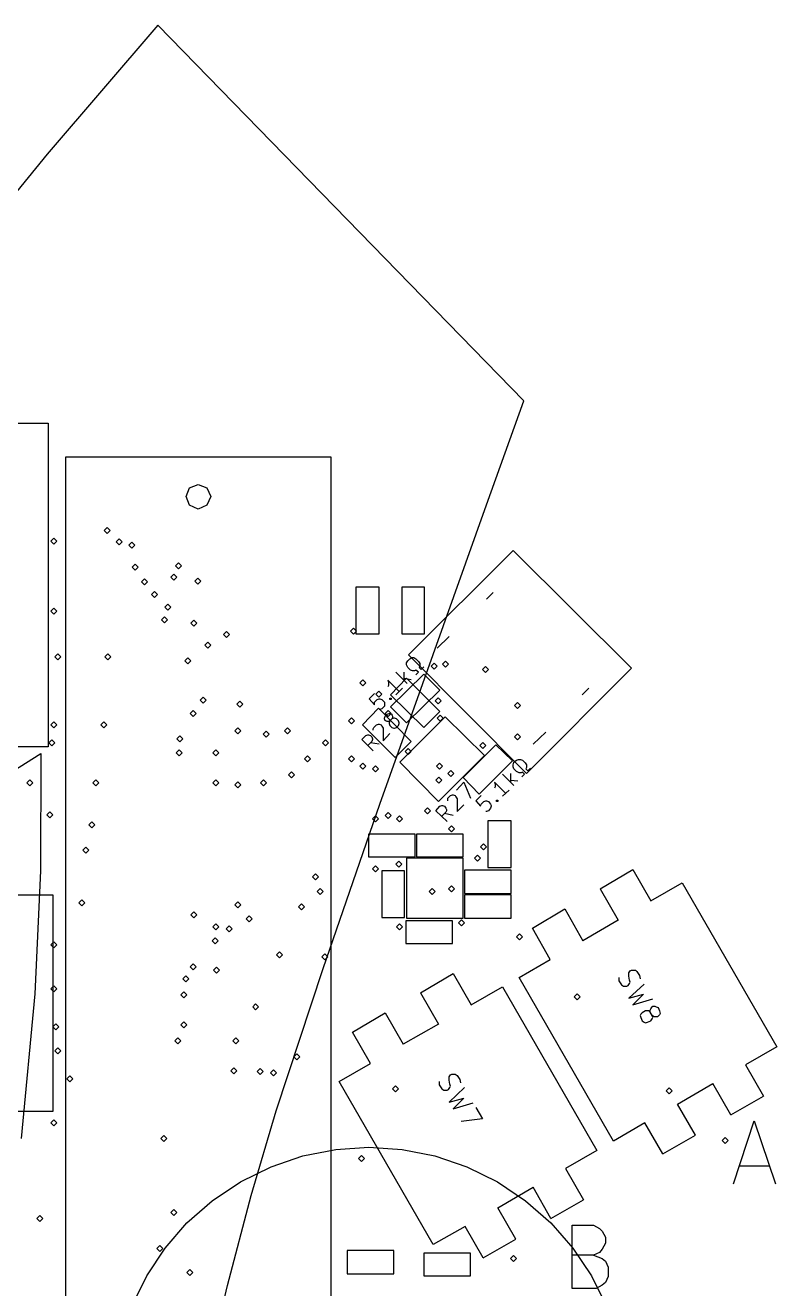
# Model space of a CAD drawing. Extents: x 11 to 154, y 0 to 137.
# Drawn here: x 106.1 to 153.9, y 48.9 to 129.1 of the extents above; entities that cross this region are included whole.
import ezdxf

# ---------------------------------------------------------------- set-up
doc = ezdxf.new("R2010")
doc.units = 0

msp = doc.modelspace()

# ---------------------------------------------------------------- linework, layer by layer
at = {"layer": '1'}
for p, q in [((91.535898, 103.865267), (107.537891, 103.865267)), ((107.537891, 103.865267), (107.537891, 83.291296)), ((125.529535, 101.70627), (108.638548, 101.70627)), ((108.638548, 101.70627), (108.638548, 44.725675)), ((125.529535, 44.725675), (125.529535, 101.70627)), ((116.300872, 99.208604), (116.523121, 99.748353)), ((116.523121, 99.748353), (117.062871, 99.970603)), ((117.062871, 99.970603), (117.623787, 99.748353)), ((117.623787, 99.748353), (117.867203, 99.208604)), ((116.523121, 98.647688), (116.300872, 99.208604)), ((117.867203, 99.208604), (117.623787, 98.647688)), ((117.867203, 99.208604), (117.867203, 99.208604)), ((117.062871, 98.404272), (116.523121, 98.647688)), ((117.623787, 98.647688), (117.062871, 98.404272)), ((111.093886, 97.049612), (111.284378, 97.24011)), ((111.284378, 97.24011), (111.47487, 97.049612)), ((107.707211, 96.372279), (107.89771, 96.562777)), ((107.89771, 96.181776), (107.707211, 96.372279)), ((107.89771, 96.562777), (108.08821, 96.372279)), ((108.08821, 96.372279), (107.89771, 96.181776)), ((108.08821, 96.372279), (108.08821, 96.372279)), ((111.284378, 96.85911), (111.093886, 97.049612)), ((111.47487, 97.049612), (111.284378, 96.85911)), ((111.47487, 97.049612), (111.47487, 97.049612)), ((111.855869, 96.329943), (112.04637, 96.520443)), ((112.04637, 96.520443), (112.236871, 96.329943)), ((112.04637, 96.139446), (111.855869, 96.329943)), ((112.236871, 96.329943), (112.04637, 96.139446)), ((112.236871, 96.329943), (112.236871, 96.329943)), ((112.660212, 96.118274), (112.850712, 96.308778)), ((112.850712, 95.927777), (112.660212, 96.118274)), ((112.850712, 96.308778), (113.041212, 96.118274)), ((113.041212, 96.118274), (112.850712, 95.927777)), ((113.041212, 96.118274), (113.041212, 96.118274)), ((130.440192, 89.133283), (137.086528, 95.779608)), ((137.086528, 95.779608), (144.621825, 88.286623)), ((112.871876, 94.721276), (113.062376, 94.91178)), ((113.062376, 94.91178), (113.252875, 94.721276)), ((115.623544, 94.805945), (115.814046, 94.996443)), ((115.814046, 94.615446), (115.623544, 94.805945)), ((115.814046, 94.996443), (116.004547, 94.805945)), ((116.004547, 94.805945), (115.814046, 94.615446)), ((116.004547, 94.805945), (116.004547, 94.805945)), ((113.062376, 94.530778), (112.871876, 94.721276)), ((113.252875, 94.721276), (113.062376, 94.530778)), ((113.252875, 94.721276), (113.252875, 94.721276)), ((113.464539, 93.789947), (113.655039, 93.980444)), ((113.655039, 93.980444), (113.845539, 93.789947)), ((115.327214, 94.086277), (115.517706, 94.276777)), ((115.517706, 93.895779), (115.327214, 94.086277)), ((115.517706, 94.276777), (115.708198, 94.086277)), ((115.708198, 94.086277), (115.517706, 93.895779)), ((115.708198, 94.086277), (115.708198, 94.086277)), ((116.851199, 93.83228), (117.041699, 94.022778)), ((117.041699, 94.022778), (117.232199, 93.83228)), ((113.655039, 93.599449), (113.464539, 93.789947)), ((113.845539, 93.789947), (113.655039, 93.599449)), ((113.845539, 93.789947), (113.845539, 93.789947)), ((114.099544, 92.985612), (114.290045, 93.176115)), ((114.290045, 93.176115), (114.480546, 92.985612)), ((117.041699, 93.641782), (116.851199, 93.83228)), ((117.232199, 93.83228), (117.041699, 93.641782)), ((117.232199, 93.83228), (117.232199, 93.83228)), ((127.095861, 93.45128), (127.095861, 90.487948)), ((128.577518, 93.45128), (127.095861, 93.45128)), ((128.577518, 90.487948), (128.577518, 93.45128)), ((130.016852, 93.45128), (130.016852, 90.487948)), ((131.456183, 93.45128), (130.016852, 93.45128)), ((131.456183, 90.487948), (131.456183, 93.45128)), ((114.290045, 92.795114), (114.099544, 92.985612)), ((114.480546, 92.985612), (114.290045, 92.795114)), ((114.480546, 92.985612), (114.480546, 92.985612)), ((114.946215, 92.181285), (115.136714, 92.371782)), ((115.136714, 92.371782), (115.327214, 92.181285)), ((135.816503, 93.112614), (135.39317, 92.689281)), ((135.816503, 93.112614), (135.39317, 92.689281)), ((107.707211, 91.92728), (107.89771, 92.117783)), ((107.89771, 91.736782), (107.707211, 91.92728)), ((107.89771, 92.117783), (108.08821, 91.92728)), ((108.08821, 91.92728), (107.89771, 91.736782)), ((108.08821, 91.92728), (108.08821, 91.92728)), ((114.734535, 91.37695), (114.925035, 91.567449)), ((114.925035, 91.567449), (115.115535, 91.37695)), ((115.136714, 91.990781), (114.946215, 92.181285)), ((115.327214, 92.181285), (115.136714, 91.990781)), ((115.327214, 92.181285), (115.327214, 92.181285)), ((114.925035, 91.186452), (114.734535, 91.37695)), ((115.115535, 91.37695), (114.925035, 91.186452)), ((115.115535, 91.37695), (115.115535, 91.37695)), ((116.59721, 91.165281), (116.78771, 91.355784)), ((116.78771, 90.974781), (116.59721, 91.165281)), ((116.78771, 91.355784), (116.978209, 91.165281)), ((116.978209, 91.165281), (116.78771, 90.974781)), ((116.978209, 91.165281), (116.978209, 91.165281)), ((126.757187, 90.657284), (126.947686, 90.847782)), ((126.947686, 90.847782), (127.138186, 90.657284)), ((117.486203, 89.768282), (117.676703, 89.958786)), ((117.676703, 89.958786), (117.867203, 89.768282)), ((118.67153, 90.44562), (118.86203, 90.63612)), ((118.86203, 90.255116), (118.67153, 90.44562)), ((118.86203, 90.63612), (119.05253, 90.44562)), ((119.05253, 90.44562), (118.86203, 90.255116)), ((119.05253, 90.44562), (119.05253, 90.44562)), ((126.947686, 90.466786), (126.757187, 90.657284)), ((127.138186, 90.657284), (126.947686, 90.466786)), ((127.095861, 90.487948), (128.577518, 90.487948)), ((127.138186, 90.657284), (127.138186, 90.657284)), ((130.016852, 90.487948), (131.456183, 90.487948)), ((133.022509, 90.318618), (132.260526, 89.556619)), ((133.022509, 90.318618), (132.260526, 89.556619)), ((107.961215, 89.006289), (108.151715, 89.196786)), ((108.151715, 89.196786), (108.342215, 89.006289)), ((111.136211, 89.006289), (111.326711, 89.196786)), ((111.326711, 89.196786), (111.517211, 89.006289)), ((117.676703, 89.577785), (117.486203, 89.768282)), ((117.867203, 89.768282), (117.676703, 89.577785)), ((117.867203, 89.768282), (117.867203, 89.768282)), ((130.440192, 89.133283), (137.933167, 81.597965)), ((108.151715, 88.815785), (107.961215, 89.006289)), ((108.342215, 89.006289), (108.151715, 88.815785)), ((108.342215, 89.006289), (108.342215, 89.006289)), ((111.326711, 88.815785), (111.136211, 89.006289)), ((111.517211, 89.006289), (111.326711, 88.815785)), ((111.517211, 89.006289), (111.517211, 89.006289)), ((116.216208, 88.752284), (116.406709, 88.942787)), ((116.406709, 88.561786), (116.216208, 88.752284)), ((116.406709, 88.942787), (116.59721, 88.752284)), ((116.59721, 88.752284), (116.406709, 88.561786)), ((116.59721, 88.752284), (116.59721, 88.752284)), ((131.879527, 88.413617), (132.070026, 88.604121)), ((132.070026, 88.22312), (131.879527, 88.413617)), ((132.070026, 88.604121), (132.260526, 88.413617)), ((132.260526, 88.413617), (132.070026, 88.22312)), ((132.260526, 88.413617), (132.260526, 88.413617)), ((132.599184, 88.54062), (132.789684, 88.731118)), ((132.789684, 88.350122), (132.599184, 88.54062)), ((132.789684, 88.731118), (132.980184, 88.54062)), ((132.980184, 88.54062), (132.789684, 88.350122)), ((132.980184, 88.54062), (132.980184, 88.54062)), ((135.139173, 88.201954), (135.329672, 88.392453)), ((135.329672, 88.392453), (135.52017, 88.201954)), ((127.34985, 87.355285), (127.54035, 87.545789)), ((127.54035, 87.545789), (127.730849, 87.355285)), ((129.297194, 85.831293), (131.413858, 87.905623)), ((130.313182, 87.651618), (129.297194, 86.593286)), ((132.429846, 85.534954), (130.313182, 87.651618)), ((131.413858, 87.905623), (132.429846, 86.889625)), ((135.329672, 88.011456), (135.139173, 88.201954)), ((135.52017, 88.201954), (135.329672, 88.011456)), ((135.52017, 88.201954), (135.52017, 88.201954)), ((137.933167, 81.597965), (144.621825, 88.286623)), ((127.54035, 87.164788), (127.34985, 87.355285)), ((127.730849, 87.355285), (127.54035, 87.164788)), ((127.730849, 87.355285), (127.730849, 87.355285)), ((128.365856, 86.63562), (128.556356, 86.826123)), ((128.556356, 86.826123), (128.746856, 86.63562)), ((132.429846, 86.889625), (130.313182, 84.815289)), ((141.912495, 87.016619), (141.489163, 86.593286)), ((141.912495, 87.016619), (141.489163, 86.593286)), ((117.189873, 86.25462), (117.380373, 86.445124)), ((117.380373, 86.064122), (117.189873, 86.25462)), ((117.380373, 86.445124), (117.570873, 86.25462)), ((117.570873, 86.25462), (117.380373, 86.064122)), ((117.570873, 86.25462), (117.570873, 86.25462)), ((119.518201, 86.000623), (119.708701, 86.191121)), ((119.708701, 85.810123), (119.518201, 86.000623)), ((119.708701, 86.191121), (119.8992, 86.000623)), ((119.8992, 86.000623), (119.708701, 85.810123)), ((119.8992, 86.000623), (119.8992, 86.000623)), ((128.556356, 86.445122), (128.365856, 86.63562)), ((128.746856, 86.63562), (128.556356, 86.445122)), ((128.746856, 86.63562), (128.746856, 86.63562)), ((129.297194, 86.593286), (131.413858, 84.518956)), ((132.133516, 86.212292), (132.324015, 86.402792)), ((132.324015, 86.021788), (132.133516, 86.212292)), ((132.324015, 86.402792), (132.514515, 86.212292)), ((132.514515, 86.212292), (132.324015, 86.021788)), ((132.514515, 86.212292), (132.514515, 86.212292)), ((137.171195, 85.915954), (137.361694, 86.106458)), ((137.361694, 85.725456), (137.171195, 85.915954)), ((137.361694, 86.106458), (137.552194, 85.915954)), ((137.552194, 85.915954), (137.361694, 85.725456)), ((137.552194, 85.915954), (137.552194, 85.915954)), ((116.554866, 85.40796), (116.745366, 85.598458)), ((116.745366, 85.21746), (116.554866, 85.40796)), ((116.745366, 85.598458), (116.935866, 85.40796)), ((116.935866, 85.40796), (116.745366, 85.21746)), ((116.935866, 85.40796), (116.935866, 85.40796)), ((126.630192, 84.942291), (126.820692, 85.132789)), ((126.820692, 85.132789), (127.011191, 84.942291)), ((128.535192, 85.746623), (127.519186, 84.688291)), ((130.609515, 83.629959), (128.535192, 85.746623)), ((128.95852, 85.40796), (129.149019, 85.598458)), ((129.149019, 85.21746), (128.95852, 85.40796)), ((129.149019, 85.598458), (129.339519, 85.40796)), ((129.339519, 85.40796), (129.149019, 85.21746)), ((130.313182, 84.815289), (129.297194, 85.831293)), ((129.339519, 85.40796), (129.339519, 85.40796)), ((129.889857, 82.31763), (132.76852, 85.196288)), ((131.413858, 84.518956), (132.429846, 85.534954)), ((132.260526, 85.111627), (132.451018, 85.302125)), ((132.451018, 84.921123), (132.260526, 85.111627)), ((132.451018, 85.302125), (132.64151, 85.111627)), ((132.64151, 85.111627), (132.451018, 84.921123)), ((132.64151, 85.111627), (132.64151, 85.111627)), ((135.266197, 82.740958), (132.76852, 85.196288)), ((107.707211, 84.688291), (107.89771, 84.878791)), ((107.89771, 84.497794), (107.707211, 84.688291)), ((107.89771, 84.878791), (108.08821, 84.688291)), ((108.08821, 84.688291), (107.89771, 84.497794)), ((108.08821, 84.688291), (108.08821, 84.688291)), ((110.882207, 84.688291), (111.072706, 84.878791)), ((111.072706, 84.497794), (110.882207, 84.688291)), ((111.072706, 84.878791), (111.263206, 84.688291)), ((111.263206, 84.688291), (111.072706, 84.497794)), ((111.263206, 84.688291), (111.263206, 84.688291)), ((119.391204, 84.307292), (119.581705, 84.49779)), ((119.581705, 84.116794), (119.391204, 84.307292)), ((119.581705, 84.49779), (119.772206, 84.307292)), ((119.772206, 84.307292), (119.581705, 84.116794)), ((119.772206, 84.307292), (119.772206, 84.307292)), ((122.5662, 84.307292), (122.756701, 84.49779)), ((122.756701, 84.116794), (122.5662, 84.307292)), ((122.756701, 84.49779), (122.947202, 84.307292)), ((122.947202, 84.307292), (122.756701, 84.116794)), ((122.947202, 84.307292), (122.947202, 84.307292)), ((126.820692, 84.751791), (126.630192, 84.942291)), ((127.011191, 84.942291), (126.820692, 84.751791)), ((127.011191, 84.942291), (127.011191, 84.942291)), ((127.519186, 84.688291), (129.593524, 82.613963)), ((107.580216, 83.545293), (107.770716, 83.735791)), ((107.770716, 83.354795), (107.580216, 83.545293)), ((107.770716, 83.735791), (107.961215, 83.545293)), ((107.961215, 83.545293), (107.770716, 83.354795)), ((107.961215, 83.545293), (107.961215, 83.545293)), ((115.708198, 83.79929), (115.898698, 83.989794)), ((115.898698, 83.608792), (115.708198, 83.79929)), ((115.898698, 83.989794), (116.089197, 83.79929)), ((116.089197, 83.79929), (115.898698, 83.608792)), ((116.089197, 83.79929), (116.089197, 83.79929)), ((121.211537, 84.095628), (121.402037, 84.286128)), ((121.402037, 83.905124), (121.211537, 84.095628)), ((121.402037, 84.286128), (121.592537, 84.095628)), ((121.592537, 84.095628), (121.402037, 83.905124)), ((121.592537, 84.095628), (121.592537, 84.095628)), ((124.979197, 83.545293), (125.169696, 83.735791)), ((125.169696, 83.354795), (124.979197, 83.545293)), ((125.169696, 83.735791), (125.360196, 83.545293)), ((125.360196, 83.545293), (125.169696, 83.354795)), ((125.360196, 83.545293), (125.360196, 83.545293)), ((129.593524, 82.613963), (130.609515, 83.629959)), ((134.969853, 83.375962), (135.160358, 83.56646)), ((135.160358, 83.56646), (135.350864, 83.375962)), ((137.171195, 83.926292), (137.361694, 84.11679)), ((137.361694, 83.735795), (137.171195, 83.926292)), ((137.361694, 84.11679), (137.552194, 83.926292)), ((137.552194, 83.926292), (137.361694, 83.735795)), ((137.552194, 83.926292), (137.552194, 83.926292)), ((139.160832, 84.222625), (138.356526, 83.460624)), ((139.160832, 84.222625), (138.356526, 83.460624)), ((107.537891, 83.291296), (91.535898, 83.291296)), ((115.665872, 82.910294), (115.856372, 83.100793)), ((115.856372, 82.719796), (115.665872, 82.910294)), ((115.856372, 83.100793), (116.046872, 82.910294)), ((116.046872, 82.910294), (115.856372, 82.719796)), ((116.046872, 82.910294), (116.046872, 82.910294)), ((117.994198, 82.910294), (118.184699, 83.100793)), ((118.184699, 82.719796), (117.994198, 82.910294)), ((118.184699, 83.100793), (118.3752, 82.910294)), ((118.3752, 82.910294), (118.184699, 82.719796)), ((118.3752, 82.910294), (118.3752, 82.910294)), ((123.836195, 82.529294), (124.026695, 82.719792)), ((124.026695, 82.719792), (124.217195, 82.529294)), ((126.630192, 82.529294), (126.820692, 82.719792)), ((126.820692, 82.719792), (127.011191, 82.529294)), ((130.228515, 82.994963), (130.419015, 83.185461)), ((130.419015, 82.804459), (130.228515, 82.994963)), ((130.419015, 83.185461), (130.609515, 82.994963)), ((130.609515, 82.994963), (130.419015, 82.804459)), ((130.609515, 82.994963), (130.609515, 82.994963)), ((135.266197, 82.740958), (132.345179, 79.819967)), ((133.911521, 81.34396), (135.985836, 83.41829)), ((135.160358, 83.185459), (134.969853, 83.375962)), ((135.350864, 83.375962), (135.160358, 83.185459)), ((135.350864, 83.375962), (135.350864, 83.375962)), ((135.985836, 83.41829), (137.044168, 82.402292)), ((124.026695, 82.338796), (123.836195, 82.529294)), ((124.217195, 82.529294), (124.026695, 82.338796)), ((124.217195, 82.529294), (124.217195, 82.529294)), ((126.820692, 82.338796), (126.630192, 82.529294)), ((127.011191, 82.529294), (126.820692, 82.338796)), ((127.011191, 82.529294), (127.011191, 82.529294)), ((127.34985, 82.063625), (127.54035, 82.254129)), ((127.54035, 81.873128), (127.34985, 82.063625)), ((127.54035, 82.254129), (127.730849, 82.063625)), ((127.730849, 82.063625), (127.54035, 81.873128)), ((127.730849, 82.063625), (127.730849, 82.063625)), ((128.154193, 81.894298), (128.344692, 82.084795)), ((128.344692, 81.703794), (128.154193, 81.894298)), ((128.344692, 82.084795), (128.535192, 81.894298)), ((128.535192, 81.894298), (128.344692, 81.703794)), ((128.535192, 81.894298), (128.535192, 81.894298)), ((129.889857, 82.31763), (132.345179, 79.819967)), ((132.218185, 82.063625), (132.408685, 82.254129)), ((132.408685, 81.873128), (132.218185, 82.063625)), ((132.408685, 82.254129), (132.599184, 82.063625)), ((132.599184, 82.063625), (132.408685, 81.873128)), ((132.599184, 82.063625), (132.599184, 82.063625)), ((137.044168, 82.402292), (134.92751, 80.285628)), ((106.18321, 81.005293), (106.37371, 81.195797)), ((106.37371, 81.195797), (106.564209, 81.005293)), ((110.374212, 81.005293), (110.564712, 81.195797)), ((110.564712, 81.195797), (110.755212, 81.005293)), ((117.994198, 81.005293), (118.184699, 81.195797)), ((118.184699, 81.195797), (118.3752, 81.005293)), ((121.042199, 81.005293), (121.2327, 81.195797)), ((121.2327, 81.195797), (121.423201, 81.005293)), ((122.820191, 81.513295), (123.010691, 81.703795)), ((123.010691, 81.322798), (122.820191, 81.513295)), ((123.010691, 81.703795), (123.201191, 81.513295)), ((123.201191, 81.513295), (123.010691, 81.322798)), ((123.201191, 81.513295), (123.201191, 81.513295)), ((132.175857, 81.174632), (132.366357, 81.36513)), ((132.366357, 80.984132), (132.175857, 81.174632)), ((132.366357, 81.36513), (132.556856, 81.174632)), ((132.556856, 81.174632), (132.366357, 80.984132)), ((132.556856, 81.174632), (132.556856, 81.174632)), ((132.937859, 81.597965), (133.128358, 81.788462)), ((133.128358, 81.407461), (132.937859, 81.597965)), ((133.128358, 81.788462), (133.318858, 81.597965)), ((133.318858, 81.597965), (133.128358, 81.407461)), ((133.318858, 81.597965), (133.318858, 81.597965)), ((134.92751, 80.285628), (133.911521, 81.34396)), ((106.37371, 80.814796), (106.18321, 81.005293)), ((106.564209, 81.005293), (106.37371, 80.814796)), ((106.564209, 81.005293), (106.564209, 81.005293)), ((110.564712, 80.814796), (110.374212, 81.005293)), ((110.755212, 81.005293), (110.564712, 80.814796)), ((110.755212, 81.005293), (110.755212, 81.005293)), ((118.184699, 80.814796), (117.994198, 81.005293)), ((118.3752, 81.005293), (118.184699, 80.814796)), ((118.3752, 81.005293), (118.3752, 81.005293)), ((119.391204, 80.878299), (119.581705, 81.068797)), ((119.581705, 80.687795), (119.391204, 80.878299)), ((119.581705, 81.068797), (119.772206, 80.878299)), ((119.772206, 80.878299), (119.581705, 80.687795)), ((119.772206, 80.878299), (119.772206, 80.878299)), ((121.2327, 80.814796), (121.042199, 81.005293)), ((121.423201, 81.005293), (121.2327, 80.814796)), ((121.423201, 81.005293), (121.423201, 81.005293)), ((107.453221, 78.973299), (107.643721, 79.163796)), ((107.643721, 78.782801), (107.453221, 78.973299)), ((107.643721, 79.163796), (107.834221, 78.973299)), ((107.834221, 78.973299), (107.643721, 78.782801)), ((107.834221, 78.973299), (107.834221, 78.973299)), ((128.154193, 78.719302), (128.344692, 78.909799)), ((128.344692, 78.528798), (128.154193, 78.719302)), ((128.344692, 78.909799), (128.535192, 78.719302)), ((128.535192, 78.719302), (128.344692, 78.528798)), ((128.535192, 78.719302), (128.535192, 78.719302)), ((128.95852, 78.930965), (129.149019, 79.121463)), ((129.149019, 78.740466), (128.95852, 78.930965)), ((129.149019, 79.121463), (129.339519, 78.930965)), ((129.339519, 78.930965), (129.149019, 78.740466)), ((129.339519, 78.930965), (129.339519, 78.930965)), ((129.678193, 78.719302), (129.868693, 78.909799)), ((129.868693, 78.528798), (129.678193, 78.719302)), ((129.868693, 78.909799), (130.059193, 78.719302)), ((130.059193, 78.719302), (129.868693, 78.528798)), ((130.059193, 78.719302), (130.059193, 78.719302)), ((131.456183, 79.227296), (131.646683, 79.417799)), ((131.646683, 79.036798), (131.456183, 79.227296)), ((131.646683, 79.417799), (131.837183, 79.227296)), ((131.837183, 79.227296), (131.646683, 79.036798)), ((131.837183, 79.227296), (131.837183, 79.227296)), ((110.120207, 78.338299), (110.310707, 78.528799)), ((110.310707, 78.147802), (110.120207, 78.338299)), ((110.310707, 78.528799), (110.501207, 78.338299)), ((110.501207, 78.338299), (110.310707, 78.147802)), ((110.501207, 78.338299), (110.501207, 78.338299)), ((132.980184, 78.084302), (133.170684, 78.2748)), ((133.170684, 77.893799), (132.980184, 78.084302)), ((133.170684, 78.2748), (133.361183, 78.084302)), ((133.361183, 78.084302), (133.170684, 77.893799)), ((133.361183, 78.084302), (133.361183, 78.084302)), ((135.477837, 78.592299), (135.477837, 75.628972)), ((136.959502, 78.592299), (135.477837, 78.592299)), ((136.959502, 75.628972), (136.959502, 78.592299)), ((127.900188, 77.745636), (127.900188, 76.306305)), ((130.86352, 77.745636), (127.900188, 77.745636)), ((130.86352, 76.306305), (130.86352, 77.745636)), ((130.948189, 77.745636), (130.948189, 76.306305)), ((133.911521, 77.745636), (130.948189, 77.745636)), ((133.911521, 76.306305), (133.911521, 77.745636)), ((135.012179, 76.941304), (135.202675, 77.131802)), ((135.202675, 77.131802), (135.39317, 76.941304)), ((109.739205, 76.729632), (109.929706, 76.920136)), ((109.929706, 76.539134), (109.739205, 76.729632)), ((109.929706, 76.920136), (110.120207, 76.729632)), ((110.120207, 76.729632), (109.929706, 76.539134)), ((110.120207, 76.729632), (110.120207, 76.729632)), ((127.900188, 76.306305), (130.86352, 76.306305)), ((130.948189, 76.306305), (133.911521, 76.306305)), ((134.631179, 76.221635), (134.821679, 76.412135)), ((134.821679, 76.412135), (135.012179, 76.221635)), ((135.202675, 76.750804), (135.012179, 76.941304)), ((135.39317, 76.941304), (135.202675, 76.750804)), ((135.39317, 76.941304), (135.39317, 76.941304)), ((128.154193, 75.544306), (128.344692, 75.734803)), ((128.344692, 75.353802), (128.154193, 75.544306)), ((128.344692, 75.734803), (128.535192, 75.544306)), ((128.535192, 75.544306), (128.344692, 75.353802)), ((128.535192, 75.544306), (128.535192, 75.544306)), ((129.63585, 75.840636), (129.826351, 76.031134)), ((129.826351, 75.650138), (129.63585, 75.840636)), ((129.826351, 76.031134), (130.016852, 75.840636)), ((130.016852, 75.840636), (129.826351, 75.650138)), ((130.016852, 75.840636), (130.016852, 75.840636)), ((133.911521, 76.221635), (130.313182, 76.221635)), ((130.313182, 76.221635), (130.313182, 72.411643)), ((133.911521, 72.411643), (133.911521, 76.221635)), ((134.821679, 76.031138), (134.631179, 76.221635)), ((135.012179, 76.221635), (134.821679, 76.031138)), ((135.012179, 76.221635), (135.012179, 76.221635)), ((135.477837, 75.628972), (136.959502, 75.628972)), ((142.632161, 74.274302), (144.706492, 75.50197)), ((144.706492, 75.50197), (145.849491, 73.512308)), ((124.34419, 75.036301), (124.534691, 75.226801)), ((124.534691, 74.845803), (124.34419, 75.036301)), ((124.534691, 75.226801), (124.725192, 75.036301)), ((124.725192, 75.036301), (124.534691, 74.845803)), ((124.725192, 75.036301), (124.725192, 75.036301)), ((128.746856, 75.417303), (128.746856, 72.453976)), ((130.186187, 75.417303), (128.746856, 75.417303)), ((130.186187, 72.453976), (130.186187, 75.417303)), ((133.996191, 75.459636), (133.996191, 73.977969)), ((136.959502, 75.459636), (133.996191, 75.459636)), ((136.959502, 73.977969), (136.959502, 75.459636)), ((104.235882, 73.893302), (107.834221, 73.893302)), ((107.834221, 73.893302), (107.834221, 60.134986)), ((124.640523, 74.104971), (124.831022, 74.295471)), ((124.831022, 73.914474), (124.640523, 74.104971)), ((124.831022, 74.295471), (125.021522, 74.104971)), ((125.021522, 74.104971), (124.831022, 73.914474)), ((125.021522, 74.104971), (125.021522, 74.104971)), ((131.752514, 74.104971), (131.943015, 74.295471)), ((131.943015, 73.914474), (131.752514, 74.104971)), ((131.943015, 74.295471), (132.133516, 74.104971)), ((132.133516, 74.104971), (131.943015, 73.914474)), ((132.133516, 74.104971), (132.133516, 74.104971)), ((132.980184, 74.274302), (133.170684, 74.464806)), ((133.170684, 74.083804), (132.980184, 74.274302)), ((133.170684, 74.464806), (133.361183, 74.274302)), ((133.361183, 74.274302), (133.170684, 74.083804)), ((133.361183, 74.274302), (133.361183, 74.274302)), ((133.996191, 73.977969), (136.959502, 73.977969)), ((133.996191, 73.893302), (133.996191, 72.411643)), ((136.959502, 73.893302), (133.996191, 73.893302)), ((136.959502, 72.411643), (136.959502, 73.893302)), ((142.632161, 74.274302), (143.77516, 72.28464)), ((145.849491, 73.512308), (147.839155, 74.655301)), ((147.839155, 74.655301), (153.85048, 64.24132)), ((109.485216, 73.385306), (109.675716, 73.575805)), ((109.675716, 73.194808), (109.485216, 73.385306)), ((109.675716, 73.575805), (109.866216, 73.385306)), ((109.866216, 73.385306), (109.675716, 73.194808)), ((109.866216, 73.385306), (109.866216, 73.385306)), ((119.391204, 73.258303), (119.581705, 73.448807)), ((119.581705, 73.067805), (119.391204, 73.258303)), ((119.581705, 73.448807), (119.772206, 73.258303)), ((119.772206, 73.258303), (119.581705, 73.067805)), ((119.772206, 73.258303), (119.772206, 73.258303)), ((123.455196, 73.131309), (123.645696, 73.321806)), ((123.645696, 72.940805), (123.455196, 73.131309)), ((123.645696, 73.321806), (123.836195, 73.131309)), ((123.836195, 73.131309), (123.645696, 72.940805)), ((123.836195, 73.131309), (123.836195, 73.131309)), ((116.59721, 72.623307), (116.78771, 72.813804)), ((116.78771, 72.432809), (116.59721, 72.623307)), ((116.78771, 72.813804), (116.978209, 72.623307)), ((116.978209, 72.623307), (116.78771, 72.432809)), ((116.978209, 72.623307), (116.978209, 72.623307)), ((120.110862, 72.36931), (120.301363, 72.559807)), ((120.301363, 72.178806), (120.110862, 72.36931)), ((120.301363, 72.559807), (120.491864, 72.36931)), ((120.491864, 72.36931), (120.301363, 72.178806)), ((120.491864, 72.36931), (120.491864, 72.36931)), ((128.746856, 72.453976), (130.186187, 72.453976)), ((130.313182, 72.411643), (133.911521, 72.411643)), ((133.615188, 72.115305), (133.80569, 72.305808)), ((133.80569, 72.305808), (133.996191, 72.115305)), ((133.996191, 72.411643), (136.959502, 72.411643)), ((138.314167, 71.776638), (140.388497, 73.004306)), ((140.388497, 73.004306), (141.531496, 70.972311)), ((143.77516, 72.28464), (141.531496, 70.972311)), ((117.994198, 71.861305), (118.184699, 72.051805)), ((118.184699, 71.670807), (117.994198, 71.861305)), ((118.184699, 72.051805), (118.3752, 71.861305)), ((118.3752, 71.861305), (118.184699, 71.670807)), ((118.3752, 71.861305), (118.3752, 71.861305)), ((118.840868, 71.73431), (119.031368, 71.924808)), ((119.031368, 71.543807), (118.840868, 71.73431)), ((119.031368, 71.924808), (119.221868, 71.73431)), ((119.221868, 71.73431), (119.031368, 71.543807)), ((119.221868, 71.73431), (119.221868, 71.73431)), ((129.678193, 71.861305), (129.868693, 72.051805)), ((129.868693, 71.670807), (129.678193, 71.861305)), ((129.868693, 72.051805), (130.059193, 71.861305)), ((130.059193, 71.861305), (129.868693, 71.670807)), ((130.059193, 71.861305), (130.059193, 71.861305)), ((130.270857, 72.242307), (130.270857, 70.802973)), ((133.234189, 72.242307), (130.270857, 72.242307)), ((133.234189, 70.802973), (133.234189, 72.242307)), ((133.80569, 71.924805), (133.615188, 72.115305)), ((133.996191, 72.115305), (133.80569, 71.924805)), ((133.996191, 72.115305), (133.996191, 72.115305)), ((139.457165, 69.786977), (138.314167, 71.776638)), ((107.707211, 70.718306), (107.89771, 70.90881)), ((107.89771, 70.527809), (107.707211, 70.718306)), ((107.89771, 70.90881), (108.08821, 70.718306)), ((108.08821, 70.718306), (107.89771, 70.527809)), ((108.08821, 70.718306), (108.08821, 70.718306)), ((117.951872, 70.972311), (118.142372, 71.162809)), ((118.142372, 70.781808), (117.951872, 70.972311)), ((118.142372, 71.162809), (118.332872, 70.972311)), ((118.332872, 70.972311), (118.142372, 70.781808)), ((118.332872, 70.972311), (118.332872, 70.972311)), ((130.270857, 70.802973), (133.234189, 70.802973)), ((137.298194, 71.226308), (137.488694, 71.416806)), ((137.488694, 71.035811), (137.298194, 71.226308)), ((137.488694, 71.416806), (137.679194, 71.226308)), ((137.679194, 71.226308), (137.488694, 71.035811)), ((137.679194, 71.226308), (137.679194, 71.226308)), ((122.05819, 70.083307), (122.24869, 70.273811)), ((122.24869, 69.892809), (122.05819, 70.083307)), ((122.24869, 70.273811), (122.439189, 70.083307)), ((122.439189, 70.083307), (122.24869, 69.892809)), ((122.439189, 70.083307), (122.439189, 70.083307)), ((124.936855, 69.956313), (125.127355, 70.14681)), ((125.127355, 69.765809), (124.936855, 69.956313)), ((125.127355, 70.14681), (125.317855, 69.956313)), ((125.317855, 69.956313), (125.127355, 69.765809)), ((125.317855, 69.956313), (125.317855, 69.956313)), ((116.554866, 69.321308), (116.745366, 69.511812)), ((116.745366, 69.13081), (116.554866, 69.321308)), ((116.745366, 69.511812), (116.935866, 69.321308)), ((116.935866, 69.321308), (116.745366, 69.13081)), ((116.935866, 69.321308), (116.935866, 69.321308)), ((118.036541, 69.109644), (118.227041, 69.300142)), ((118.227041, 68.919147), (118.036541, 69.109644)), ((118.227041, 69.300142), (118.417541, 69.109644)), ((118.417541, 69.109644), (118.227041, 68.919147)), ((118.417541, 69.109644), (118.417541, 69.109644)), ((137.467528, 68.643976), (139.457165, 69.786977)), ((116.089197, 68.559314), (116.279698, 68.749812)), ((116.279698, 68.368811), (116.089197, 68.559314)), ((116.279698, 68.749812), (116.470199, 68.559314)), ((116.470199, 68.559314), (116.279698, 68.368811)), ((116.470199, 68.559314), (116.470199, 68.559314)), ((131.202194, 67.670313), (133.276517, 68.897981)), ((133.276517, 68.897981), (134.419515, 66.908311)), ((143.478827, 58.229991), (137.467528, 68.643976)), ((107.707211, 67.92431), (107.89771, 68.114814)), ((107.89771, 67.733812), (107.707211, 67.92431)), ((107.89771, 68.114814), (108.08821, 67.92431)), ((108.08821, 67.92431), (107.89771, 67.733812)), ((108.08821, 67.92431), (108.08821, 67.92431)), ((115.962203, 67.54331), (116.152704, 67.733814)), ((116.152704, 67.352813), (115.962203, 67.54331)), ((116.152704, 67.733814), (116.343205, 67.54331)), ((116.343205, 67.54331), (116.152704, 67.352813)), ((116.343205, 67.54331), (116.343205, 67.54331)), ((131.202194, 67.670313), (132.345179, 65.680651)), ((134.419515, 66.908311), (136.409196, 68.051312)), ((136.409196, 68.051312), (142.420495, 57.637328)), ((140.981163, 67.416316), (141.171663, 67.606814)), ((141.171663, 67.606814), (141.362163, 67.416316)), ((120.534205, 66.781317), (120.724705, 66.971814)), ((120.724705, 66.590813), (120.534205, 66.781317)), ((120.724705, 66.971814), (120.915204, 66.781317)), ((120.915204, 66.781317), (120.724705, 66.590813)), ((120.915204, 66.781317), (120.915204, 66.781317)), ((141.171663, 67.225816), (140.981163, 67.416316)), ((141.362163, 67.416316), (141.171663, 67.225816)), ((141.362163, 67.416316), (141.362163, 67.416316)), ((126.884197, 65.172649), (128.95852, 66.400317)), ((128.95852, 66.400317), (130.101521, 64.410648)), ((107.834221, 65.511313), (108.024721, 65.701813)), ((108.024721, 65.320815), (107.834221, 65.511313)), ((108.024721, 65.701813), (108.21522, 65.511313)), ((108.21522, 65.511313), (108.024721, 65.320815)), ((108.21522, 65.511313), (108.21522, 65.511313)), ((115.962203, 65.638315), (116.152704, 65.828815)), ((116.152704, 65.447818), (115.962203, 65.638315)), ((116.152704, 65.828815), (116.343205, 65.638315)), ((116.343205, 65.638315), (116.152704, 65.447818)), ((116.343205, 65.638315), (116.343205, 65.638315)), ((128.027198, 63.182988), (126.884197, 65.172649)), ((132.345179, 65.680651), (130.101521, 64.410648)), ((115.581203, 64.622319), (115.771703, 64.812817)), ((115.771703, 64.431816), (115.581203, 64.622319)), ((115.771703, 64.812817), (115.962203, 64.622319)), ((115.962203, 64.622319), (115.771703, 64.431816)), ((115.962203, 64.622319), (115.962203, 64.622319)), ((119.264193, 64.622319), (119.454694, 64.812817)), ((119.454694, 64.431816), (119.264193, 64.622319)), ((119.454694, 64.812817), (119.645195, 64.622319)), ((119.645195, 64.622319), (119.454694, 64.431816)), ((119.645195, 64.622319), (119.645195, 64.622319)), ((153.85048, 64.24132), (151.860816, 63.098319)), ((107.961215, 63.98732), (108.151715, 64.17782)), ((108.151715, 63.796816), (107.961215, 63.98732)), ((108.151715, 64.17782), (108.342215, 63.98732)), ((108.342215, 63.98732), (108.151715, 63.796816)), ((108.342215, 63.98732), (108.342215, 63.98732)), ((123.158863, 63.606321), (123.349364, 63.796818)), ((123.349364, 63.415817), (123.158863, 63.606321)), ((123.349364, 63.796818), (123.539865, 63.606321)), ((123.539865, 63.606321), (123.349364, 63.415817)), ((123.539865, 63.606321), (123.539865, 63.606321)), ((119.137199, 62.717319), (119.3277, 62.907817)), ((119.3277, 62.526819), (119.137199, 62.717319)), ((119.3277, 62.907817), (119.518201, 62.717319)), ((119.518201, 62.717319), (119.3277, 62.526819)), ((119.518201, 62.717319), (119.518201, 62.717319)), ((120.830538, 62.674983), (121.021038, 62.865487)), ((121.021038, 62.484485), (120.830538, 62.674983)), ((121.021038, 62.865487), (121.211537, 62.674983)), ((121.211537, 62.674983), (121.021038, 62.484485)), ((121.211537, 62.674983), (121.211537, 62.674983)), ((121.677206, 62.590317), (121.867698, 62.78082)), ((121.867698, 62.78082), (122.05819, 62.590317)), ((126.037529, 62.039987), (128.027198, 63.182988)), ((151.860816, 63.098319), (153.003841, 61.108657)), ((108.723217, 62.209322), (108.913717, 62.39982)), ((108.913717, 62.018819), (108.723217, 62.209322)), ((108.913717, 62.39982), (109.104217, 62.209322)), ((109.104217, 62.209322), (108.913717, 62.018819)), ((109.104217, 62.209322), (109.104217, 62.209322)), ((121.867698, 62.399817), (121.677206, 62.590317)), ((122.05819, 62.590317), (121.867698, 62.399817)), ((122.05819, 62.590317), (122.05819, 62.590317)), ((132.006521, 51.66833), (126.037529, 62.039987)), ((147.542822, 60.600655), (149.786486, 61.912984)), ((150.929484, 59.923323), (149.786486, 61.912984)), ((129.424188, 61.574318), (129.614688, 61.764822)), ((129.614688, 61.38382), (129.424188, 61.574318)), ((129.614688, 61.764822), (129.805188, 61.574318)), ((129.805188, 61.574318), (129.614688, 61.38382)), ((129.805188, 61.574318), (129.805188, 61.574318)), ((146.823129, 61.447323), (147.013642, 61.637821)), ((147.013642, 61.25682), (146.823129, 61.447323)), ((147.013642, 61.637821), (147.204155, 61.447323)), ((147.204155, 61.447323), (147.013642, 61.25682)), ((147.204155, 61.447323), (147.204155, 61.447323)), ((150.929484, 59.923323), (153.003841, 61.108657)), ((148.68582, 58.610994), (147.542822, 60.600655)), ((107.834221, 60.134986), (104.235882, 60.134986)), ((107.707211, 59.415321), (107.89771, 59.605824)), ((107.89771, 59.224821), (107.707211, 59.415321)), ((107.89771, 59.605824), (108.08821, 59.415321)), ((108.08821, 59.415321), (107.89771, 59.224821)), ((108.08821, 59.415321), (108.08821, 59.415321)), ((145.468491, 59.415321), (143.478827, 58.229991)), ((146.61149, 57.425659), (145.468491, 59.415321)), ((146.61149, 57.425659), (148.68582, 58.610994)), ((114.692207, 58.399322), (114.882708, 58.589826)), ((114.882708, 58.208824), (114.692207, 58.399322)), ((114.882708, 58.589826), (115.073209, 58.399322)), ((115.073209, 58.399322), (114.882708, 58.208824)), ((115.073209, 58.399322), (115.073209, 58.399322)), ((125.814281, 57.714719), (127.921352, 57.85164)), ((127.921352, 57.85164), (130.028423, 57.714719)), ((150.379151, 58.272327), (150.569651, 58.462825)), ((150.569651, 58.081824), (150.379151, 58.272327)), ((150.569651, 58.462825), (150.760151, 58.272327)), ((150.760151, 58.272327), (150.569651, 58.081824)), ((150.760151, 58.272327), (150.760151, 58.272327)), ((121.703325, 56.619345), (123.733006, 57.303954)), ((123.733006, 57.303954), (125.814281, 57.714719)), ((127.265196, 57.129326), (127.455698, 57.319824)), ((127.455698, 56.938828), (127.265196, 57.129326)), ((127.455698, 57.319824), (127.646199, 57.129326)), ((127.646199, 57.129326), (127.455698, 56.938828)), ((127.646199, 57.129326), (127.646199, 57.129326)), ((130.028423, 57.714719), (132.109697, 57.303954)), ((132.109697, 57.303954), (134.139378, 56.619345)), ((142.420495, 57.637328), (140.430831, 56.49433)), ((119.751034, 55.660893), (121.703325, 56.619345)), ((134.139378, 56.619345), (136.091669, 55.660893)), ((140.430831, 56.49433), (141.573829, 54.50466)), ((117.955425, 54.454312), (119.751034, 55.660893)), ((136.091669, 55.660893), (137.889098, 54.454312)), ((136.112863, 53.996663), (138.356526, 55.308995)), ((139.499499, 53.319334), (138.356526, 55.308995)), ((115.327214, 53.700333), (115.517706, 53.890831)), ((115.517706, 53.890831), (115.708198, 53.700333)), ((116.355773, 53.04086), (117.955425, 54.454312)), ((137.255835, 52.006997), (136.112863, 53.996663)), ((137.889098, 54.454312), (139.493545, 53.04086)), ((139.499499, 53.319334), (141.573829, 54.50466)), ((106.818217, 53.319334), (107.008717, 53.509831)), ((107.008717, 53.12883), (106.818217, 53.319334)), ((107.008717, 53.509831), (107.199216, 53.319334)), ((107.199216, 53.319334), (107.008717, 53.12883)), ((107.199216, 53.319334), (107.199216, 53.319334)), ((114.965472, 51.443854), (116.355773, 53.04086)), ((115.517706, 53.509829), (115.327214, 53.700333)), ((115.708198, 53.700333), (115.517706, 53.509829)), ((115.708198, 53.700333), (115.708198, 53.700333)), ((139.493545, 53.04086), (140.890626, 51.443854)), ((134.038516, 52.811329), (132.006521, 51.66833)), ((135.18153, 50.821667), (134.038516, 52.811329)), ((113.797916, 49.686609), (114.965472, 51.443854)), ((114.438202, 51.414333), (114.628702, 51.604831)), ((114.628702, 51.223834), (114.438202, 51.414333)), ((114.628702, 51.604831), (114.819202, 51.414333)), ((114.819202, 51.414333), (114.628702, 51.223834)), ((114.819202, 51.414333), (114.819202, 51.414333)), ((135.18153, 50.821667), (137.255835, 52.006997)), ((140.890626, 51.443854), (142.065954, 49.686609)), ((126.545523, 51.287336), (126.545523, 49.805671)), ((129.508855, 51.287336), (126.545523, 51.287336)), ((129.508855, 49.805671), (129.508855, 51.287336)), ((131.413858, 51.118), (131.413858, 49.678669)), ((134.37719, 51.118), (131.413858, 51.118)), ((134.37719, 49.678669), (134.37719, 51.118)), ((136.917168, 50.779334), (137.107681, 50.969832)), ((137.107681, 50.588836), (136.917168, 50.779334)), ((137.107681, 50.969832), (137.298194, 50.779334)), ((137.298194, 50.779334), (137.107681, 50.588836)), ((137.298194, 50.779334), (137.298194, 50.779334)), ((116.343205, 49.890333), (116.533705, 50.080836)), ((116.533705, 49.699833), (116.343205, 49.890333)), ((116.533705, 50.080836), (116.724204, 49.890333)), ((116.724204, 49.890333), (116.533705, 49.699833)), ((116.724204, 49.890333), (116.724204, 49.890333)), ((126.545523, 49.805671), (129.508855, 49.805671)), ((112.866502, 47.792443), (113.797916, 49.686609)), ((131.413858, 49.678669), (134.37719, 49.678669)), ((142.065954, 49.686609), (143.005141, 47.792443))]:
    msp.add_line(p, q, dxfattribs=at)
at = {"layer": 'Layer 1'}
for p, q in [((114.512249, 129.148306), (107.476756, 120.948259)), ((137.779532, 105.275892), (114.512249, 129.148306)), ((107.476756, 120.948259), (101.331513, 113.445895)), ((135.396219, 98.678372), (137.779532, 105.275892)), ((128.622465, 79.663885), (135.396219, 98.678372)), ((77.37141, 64.369916), (107.077054, 82.864887)), ((107.077054, 82.864887), (107.043504, 75.422103)), ((125.006007, 69.215303), (128.622465, 79.663885)), ((107.043504, 75.422103), (106.685989, 67.611225)), ((122.018757, 60.17741), (125.006007, 69.215303)), ((106.685989, 67.611225), (105.820801, 58.400778)), ((120.428877, 54.783157), (122.018757, 60.17741)), ((118.932077, 49.072209), (120.428877, 54.783157)), ((116.364313, 37.977401), (118.932077, 49.072209))]:
    msp.add_line(p, q, dxfattribs=at)
at = {"layer": 'top silk'}
for p, q in [((130.313334, 88.624899), (130.398001, 88.751899)), ((130.313334, 88.497899), (130.313334, 88.624899)), ((130.398001, 88.328566), (130.313334, 88.497899)), ((130.398001, 88.751899), (130.525, 88.878899)), ((130.567334, 88.159233), (130.398001, 88.328566)), ((130.525, 88.878899), (130.652, 88.963565)), ((130.652, 88.963565), (130.779, 88.963565)), ((130.779, 88.963565), (130.906, 88.878899)), ((130.906, 88.878899), (131.075333, 88.709566)), ((131.075333, 88.709566), (131.16, 88.582566)), ((131.16, 88.455566), (131.117666, 88.328566)), ((131.117666, 88.328566), (131.244666, 88.201566)), ((131.16, 88.582566), (131.16, 88.455566)), ((131.244666, 88.201566), (131.413999, 88.370899)), ((129.848005, 86.804431), (129.128348, 87.524099)), ((129.128348, 87.524099), (129.170676, 87.354761)), ((130.356018, 87.312428), (129.636342, 88.032094)), ((130.144354, 88.032094), (130.144354, 87.524099)), ((130.144354, 87.651094), (130.610007, 87.566433)), ((130.694334, 88.1169), (130.567334, 88.159233)), ((130.821333, 88.1169), (130.694334, 88.1169)), ((130.906, 88.159233), (130.821333, 88.1169)), ((131.075333, 88.032233), (130.906, 88.159233)), ((130.906, 87.8629), (131.075333, 88.032233)), ((129.170676, 87.185433), (129.128348, 87.100764)), ((129.170676, 87.354761), (129.170676, 87.185433)), ((130.059685, 87.016095), (129.636342, 86.592762)), ((128.282, 86.6775), (127.943334, 86.338834)), ((127.943334, 86.338834), (128.282, 85.957834)), ((128.282, 86.127167), (128.451333, 86.2965)), ((128.282, 85.957834), (128.282, 86.127167)), ((128.451333, 86.2965), (128.578333, 86.338834)), ((128.578333, 86.338834), (128.620666, 86.338834)), ((128.620666, 86.338834), (128.747666, 86.2965)), ((128.747666, 86.2965), (128.916999, 86.127167)), ((128.916999, 86.127167), (128.916999, 85.873168)), ((129.255342, 86.381098), (129.340011, 86.381098)), ((129.255342, 86.296429), (129.255342, 86.381098)), ((129.255342, 86.381098), (129.340011, 86.296429)), ((129.340011, 86.296429), (129.255342, 86.296429)), ((129.340011, 86.381098), (129.340011, 86.296429)), ((128.620666, 85.661501), (128.578333, 85.661501)), ((128.747666, 85.703835), (128.620666, 85.661501)), ((128.916999, 85.873168), (128.747666, 85.703835)), ((128.916334, 85.111233), (128.958667, 85.238233)), ((128.916334, 85.0689), (128.916334, 85.111233)), ((128.958667, 85.238233), (129.085667, 85.365233)), ((129.085667, 85.365233), (129.212667, 85.407566)), ((129.212667, 85.407566), (129.255, 85.407566)), ((129.255, 85.407566), (129.382, 85.365233)), ((129.382, 85.365233), (129.382, 85.3229)), ((129.382, 85.3229), (129.424333, 85.238233)), ((129.424333, 85.153566), (129.382, 85.0689)), ((129.509, 85.111233), (129.382, 85.0689)), ((129.424333, 85.238233), (129.424333, 85.153566)), ((129.551333, 85.111233), (129.509, 85.111233)), ((129.678333, 85.0689), (129.551333, 85.111233)), ((128.197, 84.433867), (128.239333, 84.518533)), ((128.197, 84.3492), (128.197, 84.433867)), ((128.239333, 84.518533), (128.408666, 84.687866)), ((128.408666, 84.687866), (128.535666, 84.7302)), ((128.535666, 84.7302), (128.578, 84.7302)), ((128.578, 84.7302), (128.704999, 84.687866)), ((128.704999, 84.687866), (128.747333, 84.6032)), ((128.747333, 84.6032), (128.831999, 84.4762)), ((128.831999, 84.4762), (128.831999, 83.671868)), ((128.958667, 84.9419), (128.916334, 85.0689)), ((129.001, 84.9419), (128.958667, 84.9419)), ((129.085667, 84.899567), (129.001, 84.9419)), ((129.170333, 84.899567), (129.085667, 84.899567)), ((129.255, 84.9419), (129.170333, 84.899567)), ((129.255, 84.9419), (129.212667, 84.8149)), ((129.212667, 84.8149), (129.212667, 84.772567)), ((129.212667, 84.772567), (129.255, 84.645567)), ((129.382, 85.0689), (129.255, 84.9419)), ((129.255, 84.645567), (129.382, 84.518567)), ((129.382, 84.518567), (129.509, 84.476234)), ((129.509, 84.476234), (129.551333, 84.476234)), ((129.551333, 84.476234), (129.678333, 84.518567)), ((129.805333, 84.9419), (129.678333, 85.0689)), ((129.678333, 84.518567), (129.805333, 84.645567)), ((129.847666, 84.8149), (129.805333, 84.9419)), ((129.805333, 84.645567), (129.847666, 84.772567)), ((129.847666, 84.772567), (129.847666, 84.8149)), ((127.477334, 83.756566), (127.731334, 84.010565)), ((128.197, 83.0369), (127.477334, 83.756566)), ((127.731334, 84.010565), (127.858334, 84.052899)), ((127.858334, 84.052899), (127.900667, 84.052899)), ((128.112333, 83.629566), (127.858334, 83.375566)), ((127.900667, 84.052899), (128.027667, 84.010565)), ((128.027667, 84.010565), (128.112333, 83.925899)), ((128.57801, 83.460099), (128.02769, 83.544768)), ((128.112333, 83.925899), (128.154667, 83.798899)), ((128.154667, 83.756566), (128.112333, 83.629566)), ((128.154667, 83.798899), (128.154667, 83.756566)), ((128.831999, 83.671868), (129.255332, 84.137534)), ((137.086667, 82.147899), (137.129001, 82.317232)), ((137.086667, 82.020899), (137.086667, 82.147899)), ((137.129001, 81.893899), (137.086667, 82.020899)), ((137.129001, 82.317232), (137.298334, 82.444232)), ((137.298334, 81.724566), (137.129001, 81.893899)), ((137.298334, 82.444232), (137.425334, 82.486565)), ((137.425334, 82.486565), (137.552333, 82.486565)), ((137.552333, 82.486565), (137.679333, 82.444232)), ((137.679333, 82.444232), (137.848666, 82.274899)), ((137.848666, 82.274899), (137.933333, 82.147899)), ((137.933333, 81.978566), (137.891, 81.893899)), ((137.891, 81.893899), (138.018, 81.7669)), ((137.933333, 82.147899), (137.933333, 81.978566)), ((138.018, 81.7669), (138.187333, 81.936233)), ((137.129335, 80.835441), (136.409677, 81.555107)), ((136.917671, 81.59744), (136.917671, 81.047105)), ((136.917671, 81.174107), (137.38334, 81.131772)), ((137.467667, 81.6399), (137.298334, 81.724566)), ((137.594667, 81.6399), (137.467667, 81.6399)), ((137.679333, 81.682233), (137.594667, 81.6399)), ((137.637, 81.3859), (137.806333, 81.555233)), ((137.806333, 81.555233), (137.679333, 81.682233)), ((133.48867, 80.539108), (133.954339, 81.047105)), ((133.954339, 81.047105), (134.377682, 80.031106)), ((136.621341, 80.327437), (135.901667, 81.047105)), ((135.901667, 81.047105), (135.944008, 80.877774)), ((135.944008, 80.750772), (135.901667, 80.666103)), ((135.944008, 80.877774), (135.944008, 80.750772)), ((136.833004, 80.539108), (136.409677, 80.158109)), ((132.176334, 79.226832), (132.430334, 79.523165)), ((132.430334, 79.523165), (132.557334, 79.565499)), ((132.557334, 79.565499), (132.599667, 79.565499)), ((132.599667, 79.565499), (132.726667, 79.523165)), ((132.726667, 79.523165), (132.811333, 79.396166)), ((132.938, 80.031233), (133.107333, 80.200566)), ((132.938, 79.8619), (132.938, 80.031233)), ((133.107333, 80.200566), (133.234333, 80.2429)), ((133.234333, 80.2429), (133.276666, 80.2429)), ((133.276666, 80.2429), (133.403666, 80.200566)), ((133.403666, 80.200566), (133.445999, 80.1159)), ((133.445999, 80.1159), (133.530666, 79.9889)), ((133.530666, 79.9889), (133.530666, 79.184568)), ((133.530666, 79.184568), (133.953999, 79.6079)), ((135.055, 80.2005), (134.716334, 79.861834)), ((134.716334, 79.861834), (135.012667, 79.523168)), ((135.012667, 79.565501), (135.055, 79.650167)), ((135.012667, 79.523168), (135.012667, 79.565501)), ((135.055, 79.650167), (135.224333, 79.8195)), ((135.224333, 79.8195), (135.351333, 79.861834)), ((135.351333, 79.861834), (135.393666, 79.861834)), ((135.393666, 79.861834), (135.520666, 79.8195)), ((135.520666, 79.8195), (135.647666, 79.650167)), ((135.647666, 79.650167), (135.689999, 79.565501)), ((135.689999, 79.523168), (135.647666, 79.396168)), ((135.689999, 79.565501), (135.689999, 79.523168)), ((136.028677, 79.904104), (136.113347, 79.904104)), ((136.028677, 79.819442), (136.028677, 79.904104)), ((136.028677, 79.904104), (136.113347, 79.819442)), ((136.113347, 79.819442), (136.028677, 79.819442)), ((136.113347, 79.904104), (136.113347, 79.819442)), ((132.896, 78.5495), (132.176334, 79.226832)), ((132.811333, 79.142166), (132.557334, 78.888166)), ((133.277009, 78.930441), (132.726671, 79.057443)), ((132.811333, 79.396166), (132.853667, 79.311499)), ((132.853667, 79.226832), (132.811333, 79.142166)), ((132.853667, 79.311499), (132.853667, 79.226832)), ((135.393666, 79.184501), (135.351333, 79.184501)), ((135.520666, 79.226835), (135.393666, 79.184501)), ((135.647666, 79.396168), (135.520666, 79.226835)), ((144.452999, 68.939833), (144.537666, 69.066833)), ((144.537666, 69.066833), (144.622332, 69.109166)), ((144.622332, 69.109166), (144.876332, 69.109166)), ((144.876332, 69.109166), (144.960999, 69.0245)), ((143.818, 68.6435), (143.818, 68.431834)), ((143.818, 68.431834), (143.987333, 68.177834)), ((144.410666, 68.135501), (144.495332, 68.2625)), ((144.452999, 68.728167), (144.452999, 68.939833)), ((144.495332, 68.474167), (144.452999, 68.728167)), ((144.537666, 68.347167), (144.495332, 68.474167)), ((144.495332, 68.2625), (144.537666, 68.347167)), ((144.960999, 69.0245), (145.130332, 68.7705)), ((145.130332, 68.7705), (145.172665, 68.558833)), ((143.987333, 68.177834), (144.114333, 68.093167)), ((144.114333, 68.093167), (144.325999, 68.093167)), ((144.325999, 68.093167), (144.410666, 68.135501)), ((145.42666, 68.220124), (144.452995, 67.331122)), ((144.452995, 67.331122), (145.384327, 67.585119)), ((145.384327, 67.585119), (144.706995, 66.907787)), ((144.706995, 66.907787), (145.976993, 67.288789)), ((145.808, 66.5692), (145.850333, 66.653866)), ((145.850333, 66.653866), (145.935, 66.780866)), ((145.935, 66.780866), (145.977333, 66.8232)), ((145.977333, 66.8232), (146.104333, 66.8232)), ((146.104333, 66.8232), (146.189, 66.780866)), ((146.189, 66.780866), (146.315999, 66.738533)), ((146.315999, 66.738533), (146.400666, 66.526867)), ((145.215334, 66.3152), (145.173001, 66.230534)), ((145.173001, 66.230534), (145.215334, 66.103534)), ((145.300001, 66.399867), (145.215334, 66.3152)), ((145.215334, 66.103534), (145.300001, 65.891867)), ((145.511667, 66.526867), (145.300001, 66.399867)), ((145.300001, 65.891867), (145.427, 65.807201)), ((145.723333, 66.526867), (145.511667, 66.526867)), ((145.638667, 65.807201), (145.850333, 65.891867)), ((145.808, 66.4422), (145.723333, 66.526867)), ((145.808, 66.4422), (145.808, 66.5692)), ((145.935, 66.230534), (145.808, 66.4422)), ((145.850333, 65.891867), (145.935, 66.018867)), ((146.062, 66.145867), (145.935, 66.230534)), ((145.977333, 66.103534), (145.935, 66.230534)), ((145.935, 66.018867), (145.977333, 66.103534)), ((146.273666, 66.145867), (146.062, 66.145867)), ((146.400666, 66.272867), (146.273666, 66.145867)), ((146.400666, 66.526867), (146.442999, 66.357533)), ((146.442999, 66.357533), (146.400666, 66.272867)), ((145.427, 65.807201), (145.511667, 65.764868)), ((145.511667, 65.764868), (145.638667, 65.807201)), ((132.388, 62.0395), (132.388, 61.827834)), ((132.388, 61.827834), (132.557333, 61.573834)), ((133.022999, 62.335833), (133.107666, 62.462833)), ((133.022999, 62.124167), (133.022999, 62.335833)), ((133.065332, 61.870167), (133.022999, 62.124167)), ((133.107666, 61.743167), (133.065332, 61.870167)), ((133.107666, 62.462833), (133.192332, 62.505166)), ((133.192332, 62.505166), (133.403999, 62.505166)), ((133.403999, 62.505166), (133.530999, 62.4205)), ((133.530999, 62.4205), (133.700332, 62.1665)), ((133.700332, 62.1665), (133.742665, 61.954833)), ((132.557333, 61.573834), (132.684333, 61.489167)), ((132.684333, 61.489167), (132.895999, 61.489167)), ((132.895999, 61.489167), (132.980666, 61.531501)), ((132.980666, 61.531501), (133.065332, 61.6585)), ((133.996683, 61.658463), (133.023001, 60.727133)), ((133.065332, 61.6585), (133.107666, 61.743167)), ((133.023001, 60.727133), (133.954339, 60.98113)), ((133.954339, 60.98113), (133.277009, 60.303798)), ((133.277009, 60.303798), (134.547002, 60.684797)), ((134.71634, 60.388467), (135.139665, 59.668801)), ((135.139665, 59.668801), (133.785003, 59.499463)), ((151.09932, 55.52014), (152.411625, 59.541799)), ((152.411625, 59.541799), (153.766343, 55.52014)), ((151.480319, 56.663133), (153.385317, 56.663133)), ((140.854335, 48.873836), (140.854335, 52.895498)), ((140.854335, 52.895498), (142.209, 52.895498)), ((142.209, 52.895498), (142.59, 52.683831)), ((142.59, 52.683831), (142.759333, 52.514498)), ((142.759333, 52.514498), (142.970999, 52.133499)), ((142.970999, 51.752499), (142.759333, 51.3715)), ((142.970999, 52.133499), (142.970999, 51.752499)), ((142.209, 50.9905), (140.854335, 50.9905)), ((142.59, 51.159833), (142.209, 50.9905)), ((142.209, 50.9905), (142.759333, 50.778834)), ((142.759333, 51.3715), (142.59, 51.159833)), ((142.759333, 50.778834), (142.970999, 50.6095)), ((142.970999, 50.6095), (143.140332, 50.228501)), ((143.140332, 50.228501), (143.140332, 49.635835)), ((142.759333, 49.085502), (142.378333, 48.873836)), ((142.970999, 49.254836), (142.759333, 49.085502)), ((143.140332, 49.635835), (142.970999, 49.254836)), ((142.378333, 48.873836), (140.854335, 48.873836))]:
    msp.add_line(p, q, dxfattribs=at)

doc.saveas('drawing.dxf')
